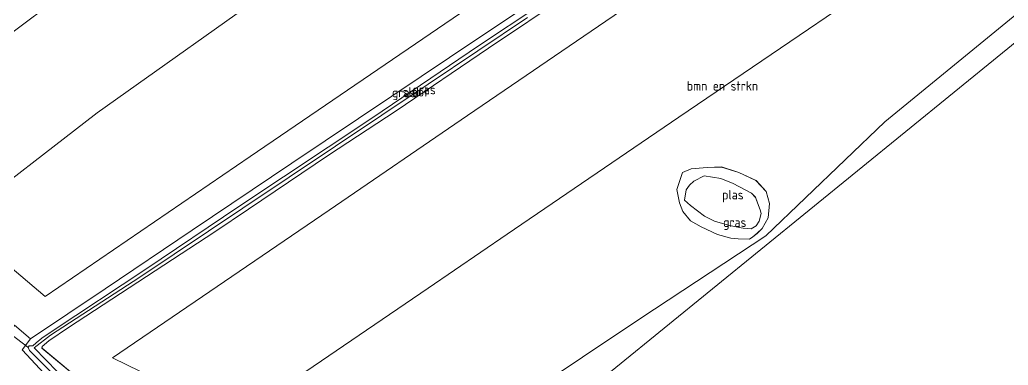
# Model space of a CAD drawing. Extents: x 253736 to 255979, y 477184 to 479215.
# Drawn here: x 255302.2 to 255562.3, y 478201.2 to 478292.1 of the extents above; entities that cross this region are included whole.
import ezdxf
from ezdxf.enums import TextEntityAlignment as Align

# ---------------------------------------------------------------- set-up
doc = ezdxf.new("R2010")
doc.units = 0
for name, color, linetype, lineweight in [('af-bs-doorgang', 8, 'Continuous', 18), ('bp-b5-bomenstruiken', 8, 'Continuous', 18), ('bp-b5-grasland', 8, 'Continuous', 18), ('gw-bs-insteekwatergang', 8, 'Continuous', 18), ('kd-bs-opnamedtmgrens', 8, 'Continuous', 18), ('og-b5-grond_ingericht', 8, 'Continuous', 18), ('og-b5-water', 8, 'Continuous', 18), ('og-bs-hoogtelijn', 8, 'Continuous', 18), ('vh-b5-verh_soort', 8, 'Continuous', 18), ('wh-bs-duiker', 8, 'duiker', 18), ('wh-bs-waterlijn', 8, 'Continuous', 18)]:
    doc.layers.add(name, color=color, linetype=linetype, lineweight=lineweight)
doc.styles.add('rtw_iso', font='isocp.shx')
doc.linetypes.add('duiker', pattern='A,0,-2,[15,RTW.shx,S=1,R=0,X=0,Y=0],-2', length=4)

# ---------------------------------------------------------------- blocks, each defined once
blk = doc.blocks.new('RW1 Buren totaal_ACAD_1_FMEBLOCK131')
at = {"layer": 'bp-b5-grasland'}
for points in [[(-54.34, 1.47, 27.85), (-45.17, -6.9, 27.44), (-34.18, -16.93, 26.92), (-23.43, -26.62, 26.48), (-14.72, -33.53, 26.12), (-10.53, -36.55, 26.02), (-9.53, -37.11, 25.94), (-8.27, -37.59, 25.93), (-7.05, -37.63, 25.82), (-5.97, -37.26, 25.77), (-4.53, -36.11, 25.68), (-3.61, -34.74, 25.54), (-3.06, -32.53, 25.49), (-3.1, -30.73, 25.42), (-3.22, -30.3, 25.4), (-3.83, -28.44, 25.28), (-4.85, -26.75, 25.2), (-5.32, -26.07, 25.15), (-5.35, -27.06, 25.12), (-5.1, -29.62, 25.07), (-5.38, -32.02, 25.05), (-5.78, -33.24, 25.04), (-6.35, -33.98, 25.02), (-7.03, -34.44, 24.98), (-7.84, -34.56, 24.98), (-9.11, -33.86, 24.95), (-10.97, -32.33, 24.79), (-20.44, -24.01, 24.65), (-31.78, -12.79, 24.65), (-38.53, -5.55, 24.76), (-50.89, 8.2, 24.62), (-56.92, 15.29, 24.64), (-27.15, 37.51, 24.51), (-24.65, 39.6, 24.48), (-23.21, 40.9, 24.47), (-22.32, 42, 24.46), (-18.72, 47.76, 24.52), (-14.56, 44.16, 24.42), (-16.75, 41.29, 24.44), (-9.82, 33.8, 24.31), (-0.06, 24.36, 24.38), (6.96, 17.95, 24.24), (9.96, 15.15, 24.3), (12.7, 12.99, 24.35), (15.21, 11.16, 24.36), (17.32, 9.94, 24.38), (19.42, 9.18, 24.38), (22.81, 7.8, 24.31), (26.21, 7.11, 24.3), (31.03, 6.69, 24.3), (32.04, 6.52, 24.31), (34.17, 5.78, 24.31), (39.03, 3.93, 24.37), (43.16, 2.66, 24.35), (45.77, 1.93, 24.37), (47.05, 1.72, 24.37), (49.29, 1.36, 24.39), (52.92, 1.51, 24.38), (62.61, 2.65, 24.5), (75.37, 5.05, 24.5), (84.61, 6.3, 24.59), (96.51, 8.04, 24.41), (105.94, 9.37, 24.4), (105.19, 8.76, 24.5), (99.15, 7.75, 24.5), (68.39, 3.09, 24.59), (55.91, 1.45, 24.54), (51.2, 0.98, 24.5), (47.19, 1.12, 24.47), (44.23, 1.64, 24.44), (32.1, 5.58, 24.39), (21, 8.14, 24.4), (18.42, 8.98, 24.39), (15.67, 10.33, 24.4), (12.3, 12.75, 24.39), (6.65, 17.73, 24.33), (-7.26, 30.97, 24.41), (-15.89, 25.19, 24.54), (-32.86, 12.67, 24.45), (-23.81, 5.24, 24.56), (-8.02, -7.79, 24.44), (1.73, -16.11, 24.47), (7.96, -21.37, 24.65), (14.14, -28.17, 24.56), (13.69, -28.6, 24.61), (10.87, -30.13, 24.86), (8.08, -32, 25.19), (6.65, -33.06, 25.31), (4.95, -34.31, 25.39), (3.04, -36.72, 25.57), (1.31, -39.25, 25.65), (0.37, -40.77, 25.8), (-0.47, -42.2, 25.89), (-0.77, -43.43, 25.89), (-0.19, -44.48, 25.9), (1.52, -46.27, 25.91), (5.12, -48.95, 25.91), (8.48, -51.49, 25.85), (10.05, -51.94, 25.75), (11.3, -51.99, 25.68), (13.19, -51.29, 25.66), (25.91, -44.23, 25.62), (26.33, -43.97, 25.08), (30.1, -41.97, 25.49), (30.87, -42.15, 25.89), (33.35, -46.19, 25.94), (16.8, -58, 25.94), (15.41, -58.99, 26.02), (11.08, -55.65, 25.92), (-3.61, -44.41, 25.9), (-2.14, -42.01, 25.84), (0.09, -39.17, 25.71), (1.5, -36.77, 25.6), (2.25, -34.55, 25.55), (2.71, -33.6, 25.52), (3.47, -33.06, 25.46), (5.83, -31.98, 25.23), (9.33, -30.05, 24.94), (6.53, -24.84, 24.94), (6.33, -24.91, 24.97), (5.15, -25.08, 25.01), (3.6, -25.38, 25.09), (2.58, -25.54, 25.16), (1.85, -25.43, 25.18), (0.51, -24.69, 25.22), (-0.44, -23.82, 25.22), (-2.29, -21.53, 25.15), (-4.67, -19.36, 25.02), (-8.04, -16.7, 24.92), (-10.04, -19.07, 24.99), (-5.95, -22.67, 25.12), (-4.19, -24.06, 25.19), (-3.33, -24.8, 25.24), (-2.33, -26.41, 25.25), (-1.82, -27.69, 25.29), (-1.38, -28.86, 25.32), (-1.13, -30.22, 25.4), (-1.02, -31.73, 25.48), (-1.21, -33.54, 25.51), (-2.08, -35.58, 25.57), (-3.23, -37.71, 25.67), (-4.38, -39.35, 25.8), (-5.99, -41.17, 25.91), (-6.93, -41.77, 25.92), (-20.9, -30.93, 26.39), (-33.92, -19.75, 26.95), (-47.45, -7.48, 27.59), (-57.83, 2.56, 28.08), (-67.16, 12.27, 28.55), (-77.39, 23.29, 29), (-97.58, 46.09, 29.96), (-105.94, 58.99, 30.13), (-90.77, 41.01, 29.67), (-72.8, 20.93, 28.84), (-63.47, 10.83, 28.26)], [(2.99, -17.39, 24.47), (-13.17, -3.9, 24.52), (-30.68, 10.24, 24.44), (-31.91, 11.25, 24.43), (-32.44, 11.69, 24.43), (-33.07, 12.53, 24.43), (-33.01, 13.08, 24.43), (-32.52, 13.86, 24.41), (-31.08, 14.88, 24.42), (-15.93, 25.61, 24.47), (-15.26, 26.26, 24.42), (-14.93, 26.97, 24.37), (-14.97, 27.81, 24.34), (-15.66, 28.48, 24.36), (-16.78, 28.29, 24.38), (-32.32, 17.1, 24.19), (-33.55, 16.25, 24.25), (-34.61, 15.11, 24.26), (-35.61, 13.29, 24.3), (-35.56, 11.56, 24.36), (-34.63, 9.93, 24.36), (-33.22, 8.42, 24.38), (-28.15, 4.76, 24.37), (-10.74, -8.98, 24.42), (2.2, -19.21, 24.41), (3.35, -20.08, 24.58), (3.99, -20.32, 24.66), (4.68, -20.2, 24.73), (4.88, -19.59, 24.6), (4.53, -18.87, 24.56), (4.02, -18.43, 24.46)]]:
    blk.add_polyline3d(points, close=True, dxfattribs=at)
blk = doc.blocks.new('RW1 Buren totaal_ACAD_1_FMEBLOCK144')
at = {"layer": 'bp-b5-grasland'}
for points in [[(6.94, -9.49, 26.38), (3.92, -9.44, 26.51), (1.99, -9.22, 26.47), (-1.45, -8.24, 26.54), (-5.8, -6.27, 26.74), (-8.56, -4.7, 26.52), (-10.61, -2.25, 26.24), (-11.47, 0.09, 26.02), (-12.22, 3.54, 26.03), (-10.73, 8.02, 26.02), (-8.42, 9.03, 26.07), (-4.2, 9.36, 26.09), (-0.43, 9.49, 26.04), (4.08, 8.01, 25.91), (8.64, 5.98, 25.88), (11.34, 3.09, 25.81), (12.22, -0.09, 25.77), (11.81, -3.86, 25.76), (10.23, -6.66, 25.74), (8.92, -7.96, 25.88), (7.83, -8.87, 26.23)], [(9.74, -1.75, 24.86), (9.01, 0.1, 24.86), (8.47, 1.51, 24.86), (7.45, 2.65, 24.86), (2.66, 5.19, 24.86), (-0.58, 6.44, 24.86), (-4.98, 7.17, 24.86), (-7.68, 5.73, 24.86), (-8.85, 4.67, 24.86), (-9.77, 3.47, 24.86), (-10.19, 0.79, 24.86), (-8.59, -0.67, 24.86), (-4.93, -3.41, 24.86), (-2.3, -4.74, 24.86), (1.7, -5.89, 24.86), (4.72, -6.48, 24.86), (5.23, -6.63, 24.86), (7.33, -6.77, 24.86), (8.66, -5.96, 24.86), (9.5, -4.73, 24.86), (10.01, -2.77, 24.86)]]:
    blk.add_polyline3d(points, close=True, dxfattribs=at)
blk = doc.blocks.new('dtbattr-r')
at = {"style": 'rtw_iso'}
blk.add_attdef('TAG', text='', height=2.5, dxfattribs=at).set_placement((0, 0), align=Align.MIDDLE_CENTER)
blk = doc.blocks.new('RW1 Buren totaal_ACAD_1_FMEBLOCK179')
at = {"layer": 'bp-b5-bomenstruiken'}
for points in [[(145.42, 41.82, 26.19), (-19.91, -92.79, 24.59)], [(-133.15, -77.19, 24.43), (-145.42, -67.04, 24.43), (-145.37, -66.54, 24.42), (-143.6, -65.09, 24.42), (-138.47, -61.58, 24.49), (-115.68, -46.63, 24.62), (-99.94, -36.4, 24.86), (-91.1, -30.42, 25.4), (-70.01, -16.22, 25.46), (-52.26, -4.53, 25.5), (-27.92, 11.95, 25.45), (-6.94, 26.06, 25.33)]]:
    blk.add_polyline3d(points, dxfattribs=at)
blk.add_polyline3d([(40.74, -38.33, 26.38), (41.63, -37.71, 26.23), (42.73, -36.8, 25.88), (44.04, -35.5, 25.74), (45.62, -32.7, 25.76), (46.03, -28.93, 25.77), (45.14, -25.75, 25.81), (42.44, -22.86, 25.88), (37.89, -20.83, 25.91), (33.38, -19.35, 26.04), (29.6, -19.48, 26.09), (25.38, -19.81, 26.07), (23.08, -20.82, 26.02), (21.58, -25.3, 26.03), (22.34, -28.75, 26.02), (23.19, -31.09, 26.24), (25.25, -33.54, 26.52), (28, -35.11, 26.74), (32.35, -37.08, 26.54), (35.79, -38.06, 26.47), (37.72, -38.28, 26.51)], close=True, dxfattribs=at)
blk = doc.blocks.new('RW1 Buren totaal_ACAD_1_FMEBLOCK894')
at = {"layer": 'vh-b5-verh_soort'}
for points in [[(56.49, -47.75, 26.02), (54.76, -48.99, 26.05), (54.54, -49.15, 26.03), (53.57, -48.34, 26), (44.75, -41.55, 25.91), (36.04, -35.14, 25.98), (35.87, -36.7, 26.04), (35.87, -38.11, 26.06), (41.72, -42.67, 26), (52.38, -50.69, 26.09), (52.1, -50.89, 26.1), (49.8, -52.53, 26.16), (47.47, -54.19, 26.08), (46.78, -54.68, 26.05), (43.94, -52.12, 25.99), (33.2, -43.57, 26.03), (23.39, -36.07, 26.25), (22.24, -35.08, 26.33), (21.07, -34.67, 26.33), (19.8, -34.45, 26.33), (18.57, -34.57, 26.28), (17.68, -35.24, 26.26), (21.88, -38.75, 26.15), (26.63, -42.56, 25.98), (37.07, -50.42, 25.91), (43.62, -55.24, 26.07), (44.79, -56.11, 26.09), (44.62, -56.23, 26.11), (43.07, -57.33, 26.05), (42.41, -56.83, 26.01), (38.1, -53.59, 25.93), (29.96, -47.75, 25.9), (24.11, -43.18, 25.95), (18.37, -38.75, 26.06), (15.4, -36.16, 26.29), (14.28, -36.39, 26.25), (12.69, -37.17, 26.2), (7.01, -40.56, 25.98), (5.21, -37.78, 26.1), (8.29, -36.02, 26.2), (9.76, -34.8, 26.3), (10.67, -33.72, 26.37), (11.02, -33.16, 26.4), (11.17, -32.75, 26.4), (11.03, -32.45, 26.4), (10.46, -31.96, 26.4), (0.52, -23.31, 26.83), (-8.63, -15.33, 27.22), (-10.46, -13.63, 27.45), (-20.43, 1.73, 28.12), (-22.05, 4.23, 28.31), (-29.55, 15.8, 28.85), (-37.5, 28.05, 29.25), (-39, 30.36, 29.25), (-19.74, 10.17, 28.26), (-10.86, 1.59, 27.87), (0.54, -8.99, 27.37), (10.02, -17.33, 26.92), (21.07, -26.41, 26.51), (29.8, -33.33, 26.25), (30.53, -33.11, 26.21), (31.47, -32.51, 26.17), (32.35, -32.01, 26.11), (26.65, -27.63, 26.18), (16.93, -19.68, 26.55), (3.72, -8.27, 27.14), (-7.05, 1.5, 27.64), (-16.39, 10.59, 28.06), (-26.7, 21.06, 28.52), (-37.32, 32.61, 29.02), (-49.04, 45.84, 29.61), (-56.49, 57.33, 29.96), (-36.31, 34.52, 29), (-26.08, 23.5, 28.55), (-16.75, 13.8, 28.08), (-6.36, 3.76, 27.59), (7.16, -8.52, 26.95), (20.18, -19.7, 26.39), (34.16, -30.53, 25.92), (35.09, -29.93, 25.91), (36.7, -28.11, 25.8), (37.85, -26.47, 25.67), (39.01, -24.35, 25.57), (39.87, -22.3, 25.51), (40.06, -20.49, 25.48), (39.95, -18.98, 25.4), (39.71, -17.62, 25.32), (39.26, -16.45, 25.29), (38.75, -15.18, 25.25), (37.75, -13.57, 25.24), (36.89, -12.82, 25.19), (35.13, -11.43, 25.12), (31.04, -7.83, 24.99), (33.04, -5.46, 24.92), (36.41, -8.12, 25.02), (38.79, -10.29, 25.15), (40.64, -12.59, 25.22), (41.59, -13.45, 25.22), (42.93, -14.2, 25.18), (43.66, -14.3, 25.16), (44.68, -14.15, 25.09), (46.23, -13.84, 25.01), (47.41, -13.68, 24.97), (47.61, -13.6, 24.94), (50.41, -18.82, 24.94), (46.91, -20.74, 25.23), (44.55, -21.82, 25.46), (43.79, -22.36, 25.52), (43.33, -23.31, 25.55), (42.58, -25.53, 25.6), (41.18, -27.94, 25.71), (38.94, -30.78, 25.84), (37.47, -33.17, 25.9), (52.16, -44.42, 25.92)], [(-15.05, -6.16, 27.67), (-14.41, -7.33, 27.61), (-4.24, -16.56, 27.1), (6.81, -26.2, 26.65), (12.19, -30.79, 26.53), (12.4, -30.05, 26.54), (12.33, -29.17, 26.57), (12.2, -28.18, 26.58), (11.7, -27.24, 26.62), (11.28, -26.51, 26.66), (10.57, -25.76, 26.69), (2.4, -18.76, 27.08), (-8.33, -9.51, 27.55), (-12.62, -5.49, 27.76), (-13.13, -5.17, 27.75), (-13.65, -5.17, 27.74), (-14.17, -5.33, 27.72), (-14.7, -5.73, 27.67)]]:
    blk.add_polyline3d(points, close=True, dxfattribs=at)
blk = doc.blocks.new('Deel_d28hz')
at = {"layer": 'af-bs-doorgang'}
blk.add_polyline3d([(255305.02, 478208.155, 24.417), (255300.861, 478211.753, 24.516)], dxfattribs=at)
at = {"layer": 'bp-b5-grasland'}
for points in [[(255454.657, 478306.406, 24.243), (255422.938, 478285.278, 24.216), (255395.108, 478266.386, 24.09), (255359.868, 478243.017, 24.09), (255335.43, 478226.52, 23.886), (255310.754, 478210.225, 23.496), (255308.048, 478208.379, 23.367), (255306.583, 478207.14, 23.214), (255305.697, 478206.358, 23.193), (255305.212, 478206.339, 23.184), (255304.669, 478206.351, 23.178), (255304.402, 478205.872, 23.175), (255304.795, 478205.08, 23.184), (255306.313, 478203.592, 23.223), (255318.285, 478191.7, 23.268)], [(255309.759, 478197.794, 24.309), (255302.829, 478205.282, 24.438), (255305.02, 478208.155, 24.417), (255324.727, 478221.301, 24.714), (255347.604, 478236.795, 24.861), (255373.807, 478254.393, 25.215), (255400.124, 478272.031, 25.419), (255422.974, 478287.332, 25.416), (255451.107, 478306.127, 25.218)], [(255446.561, 478298.787, 25.326), (255425.578, 478284.674, 25.449), (255401.239, 478268.194, 25.5), (255383.485, 478256.51, 25.464), (255362.401, 478242.309, 25.404), (255353.561, 478236.327, 24.861), (255337.822, 478226.097, 24.618), (255315.028, 478211.146, 24.486), (255309.899, 478207.635, 24.42), (255308.128, 478206.184, 24.423), (255308.084, 478205.688, 24.426), (255320.345, 478195.534, 24.435)], [(255312.122, 478199.49, 23.271), (255306.052, 478205.765, 23.196), (255310.342, 478209.112, 23.358), (255333.825, 478224.383, 23.652), (255360.959, 478242.589, 23.973), (255385.298, 478258.842, 23.979), (255409.723, 478275.14, 23.964), (255435.853, 478292.734, 24.09)]]:
    blk.add_polyline3d(points, dxfattribs=at)
at = {"layer": 'gw-bs-insteekwatergang'}
for points in [[(255451.107, 478306.127, 25.218), (255422.974, 478287.332, 25.416), (255400.124, 478272.031, 25.419), (255373.807, 478254.393, 25.215), (255347.604, 478236.795, 24.861), (255324.727, 478221.301, 24.714), (255305.02, 478208.155, 24.417), (255302.829, 478205.282, 24.438), (255309.759, 478197.794, 24.309)], [(255320.345, 478195.534, 24.435), (255308.084, 478205.688, 24.426), (255308.128, 478206.184, 24.423), (255309.899, 478207.635, 24.42), (255315.028, 478211.146, 24.486), (255337.822, 478226.097, 24.618), (255353.561, 478236.327, 24.861), (255362.401, 478242.309, 25.404), (255383.485, 478256.51, 25.464), (255401.239, 478268.194, 25.5), (255425.578, 478284.674, 25.449), (255446.561, 478298.787, 25.326)], [(255494.239, 478234.393, 26.379), (255495.133, 478235.02, 26.232), (255496.225, 478235.927, 25.881), (255497.537, 478237.229, 25.737), (255499.115, 478240.023, 25.761), (255499.526, 478243.798, 25.77), (255498.638, 478246.973, 25.809), (255495.943, 478249.866, 25.875), (255491.386, 478251.9, 25.911), (255486.876, 478253.379, 26.04), (255483.103, 478253.241, 26.091), (255478.88, 478252.917, 26.07), (255476.575, 478251.909, 26.019), (255475.078, 478247.422, 26.028), (255475.835, 478243.973, 26.019), (255476.692, 478241.638, 26.241), (255478.746, 478239.19, 26.517), (255481.503, 478237.613, 26.736), (255485.854, 478235.645, 26.544), (255489.294, 478234.669, 26.472), (255491.219, 478234.45, 26.508), (255494.239, 478234.393, 26.379)]]:
    blk.add_polyline3d(points, dxfattribs=at)
at = {"layer": 'kd-bs-opnamedtmgrens'}
blk.add_polyline3d([(255598.915, 478314.542, 26.187), (255433.589, 478179.939, 24.588), (255429.881, 478176.914, 23.409), (255427.405, 478174.896, 23.286), (255425.522, 478173.359, 24.402), (255424.773, 478172.748, 24.495), (255354.552, 478119.011, 24.996), (255353.233, 478118.014, 25.875), (255352.93, 478117.798, 25.941), (255336.379, 478105.992, 25.938), (255334.992, 478105.002, 26.02), (255333.252, 478103.76, 26.047), (255333.038, 478103.608, 26.034), (255330.879, 478102.068, 26.086), (255330.597, 478101.866, 26.101), (255328.302, 478100.229, 26.159), (255325.969, 478098.565, 26.083), (255325.282, 478098.075, 26.047), (255323.284, 478096.65, 26.09), (255323.112, 478096.527, 26.112), (255321.568, 478095.426, 26.05), (255320.038, 478094.335, 25.866), (255304.354, 478083.146, 35.387)], dxfattribs=at)
at = {"layer": 'og-b5-grond_ingericht'}
blk.add_polyline3d([(255451.107, 478306.127, 25.218), (255422.974, 478287.332, 25.416), (255400.124, 478272.031, 25.419), (255373.807, 478254.393, 25.215), (255347.604, 478236.795, 24.861), (255324.727, 478221.301, 24.714), (255305.02, 478208.155, 24.417), (255300.861, 478211.753, 24.516)], dxfattribs=at)
at = {"layer": 'og-b5-water'}
for points in [[(255435.853, 478292.734, 24.09), (255409.723, 478275.14, 23.964), (255385.298, 478258.842, 23.979), (255360.959, 478242.589, 23.973), (255333.825, 478224.383, 23.652), (255310.342, 478209.112, 23.358), (255306.052, 478205.765, 23.196), (255312.122, 478199.49, 23.271)], [(255318.285, 478191.7, 23.268), (255306.313, 478203.592, 23.223), (255304.795, 478205.08, 23.184), (255304.402, 478205.872, 23.175), (255304.669, 478206.351, 23.178), (255305.212, 478206.339, 23.184), (255305.697, 478206.358, 23.193), (255306.583, 478207.14, 23.214), (255308.048, 478208.379, 23.367), (255310.754, 478210.225, 23.496), (255335.43, 478226.52, 23.886), (255359.868, 478243.017, 24.09), (255395.108, 478266.386, 24.09), (255422.938, 478285.278, 24.216), (255454.657, 478306.406, 24.243)]]:
    blk.add_polyline3d(points, dxfattribs=at)
blk.add_polyline3d([(255497.041, 478242.131, 24.864), (255497.307, 478241.121, 24.864), (255496.803, 478239.154, 24.864), (255495.957, 478237.925, 24.864), (255494.632, 478237.114, 24.864), (255492.535, 478237.256, 24.864), (255492.021, 478237.402, 24.864), (255489.001, 478237.995, 24.864), (255485.003, 478239.143, 24.864), (255482.371, 478240.478, 24.864), (255478.707, 478243.219, 24.864), (255477.11, 478244.675, 24.864), (255477.53, 478247.36, 24.864), (255478.449, 478248.557, 24.864), (255479.621, 478249.617, 24.864), (255482.321, 478251.053, 24.864), (255486.719, 478250.325, 24.864), (255489.964, 478249.074, 24.864), (255494.75, 478246.535, 24.864), (255495.769, 478245.4, 24.864), (255496.309, 478243.985, 24.864)], close=True, dxfattribs=at)
at = {"layer": 'og-bs-hoogtelijn'}
for points in [[(255259.501, 478258.357, 24.105), (255305.413, 478292.59, 24.42), (255367.095, 478338.123, 24.813), (255424.566, 478384.027, 25.23), (255477.522, 478426.046, 25.185), (255501.972, 478446.287, 25.317), (255524.452, 478413.323, 25.293), (255472.763, 478377.045, 25.185), (255423.088, 478339.658, 25.173), (255371.82, 478302.645, 24.756), (255322.562, 478267.658, 24.468), (255285.551, 478239.041, 24.249), (255308.95, 478219.303, 24.456), (255362.855, 478256.151, 24.861), (255420.109, 478295.195, 25.311), (255482.567, 478337.79, 25.314), (255543.242, 478379.167, 25.314)], [(255557.539, 478360.674, 26.007), (255514.165, 478331.095, 26.052), (255493.345, 478316.897, 26.259), (255456.465, 478291.746, 25.605), (255420.03, 478266.899, 25.443), (255383.596, 478242.053, 25.485), (255326.632, 478203.206, 24.819), (255359.371, 478187.186, 24.69), (255409.684, 478221.498, 24.996), (255430.504, 478235.696, 25.521), (255475.613, 478266.459, 26.178), (255524.192, 478299.588, 26.091), (255567.573, 478329.168, 26.244), (255581.891, 478307.998, 26.313), (255529.844, 478265.235, 26.283), (255498.492, 478235.27, 25.8), (255465.665, 478213.613, 25.668), (255419.299, 478182.688, 24.648)]]:
    blk.add_polyline3d(points, dxfattribs=at)
at = {"layer": 'wh-bs-duiker'}
blk.add_polyline3d([(255304.312, 478206.014, 23.712), (255296.483, 478211.973, 23.712)], dxfattribs=at)
at = {"layer": 'wh-bs-waterlijn'}
for points in [[(255454.657, 478306.406, 24.243), (255422.938, 478285.278, 24.216), (255395.108, 478266.386, 24.09), (255359.868, 478243.017, 24.09), (255335.43, 478226.52, 23.886), (255310.754, 478210.225, 23.496), (255308.048, 478208.379, 23.367), (255306.583, 478207.14, 23.214), (255305.697, 478206.358, 23.193), (255305.212, 478206.339, 23.184), (255304.669, 478206.351, 23.178), (255304.402, 478205.872, 23.175), (255304.795, 478205.08, 23.184), (255306.313, 478203.592, 23.223), (255318.285, 478191.7, 23.268)], [(255312.122, 478199.49, 23.271), (255306.052, 478205.765, 23.196), (255310.342, 478209.112, 23.358), (255333.825, 478224.383, 23.652), (255360.959, 478242.589, 23.973), (255385.298, 478258.842, 23.979), (255409.723, 478275.14, 23.964), (255435.853, 478292.734, 24.09)], [(255497.041, 478242.131, 24.864), (255496.309, 478243.985, 24.864), (255495.769, 478245.4, 24.864), (255494.75, 478246.535, 24.864), (255489.964, 478249.074, 24.864), (255486.719, 478250.325, 24.864), (255482.321, 478251.053, 24.864), (255479.621, 478249.617, 24.864), (255478.449, 478248.557, 24.864), (255477.53, 478247.36, 24.864), (255477.11, 478244.675, 24.864), (255478.707, 478243.219, 24.864), (255482.371, 478240.478, 24.864), (255485.003, 478239.143, 24.864), (255489.001, 478237.995, 24.864), (255492.021, 478237.402, 24.864), (255492.535, 478237.256, 24.864), (255494.632, 478237.114, 24.864), (255495.957, 478237.925, 24.864), (255496.803, 478239.154, 24.864), (255497.307, 478241.121, 24.864), (255497.041, 478242.131, 24.864)]]:
    blk.add_polyline3d(points, dxfattribs=at)
at = {"layer": 'bp-b5-bomenstruiken'}
blk.add_blockref('RW1 Buren totaal_ACAD_1_FMEBLOCK179', (255453.4995, 478272.7255), dxfattribs=at)
ref = blk.add_blockref('dtbattr-r', (255477.742188, 478272.71875, 25.391236), dxfattribs=at)
ref.add_attrib('TAG', 'bmn en strkn', dxfattribs={"layer": '0', "height": 2.5, "style": 'rtw_iso'}).set_placement((255477.742188, 478272.71875, 25.391236), align=Align.BOTTOM_LEFT)
at = {"layer": 'bp-b5-grasland'}
ref = blk.add_blockref('dtbattr-r', (255400.179688, 478270.96875, 24.021987), dxfattribs=at)
ref.add_attrib('TAG', 'gras', dxfattribs={"layer": '0', "height": 2.5, "style": 'rtw_iso'}).set_placement((255400.179688, 478270.96875, 24.021987), align=Align.BOTTOM_LEFT)
ref = blk.add_blockref('dtbattr-r', (255405.578125, 478271.75, 24.191762), dxfattribs=at)
ref.add_attrib('TAG', 'gras', dxfattribs={"layer": '0', "height": 2.5, "style": 'rtw_iso'}).set_placement((255405.578125, 478271.75, 24.191762), align=Align.BOTTOM_LEFT)
for name, p in [('RW1 Buren totaal_ACAD_1_FMEBLOCK144', (255487.302, 478243.886)), ('RW1 Buren totaal_ACAD_1_FMEBLOCK131', (255319.5785, 478163.9915))]:
    blk.add_blockref(name, p, dxfattribs=at)
ref = blk.add_blockref('dtbattr-r', (255487.296875, 478236.84375, 25.500614), dxfattribs=at)
ref.add_attrib('TAG', 'gras', dxfattribs={"layer": '0', "height": 2.5, "style": 'rtw_iso'}).set_placement((255487.296875, 478236.84375, 25.500614), align=Align.BOTTOM_LEFT)
at = {"layer": 'og-b5-water'}
ref = blk.add_blockref('dtbattr-r', (255402.960938, 478271.15625, 23.511338), dxfattribs=at)
ref.add_attrib('TAG', 'sloot', dxfattribs={"layer": '0', "height": 2.5, "style": 'rtw_iso'}).set_placement((255402.960938, 478271.15625, 23.511338), align=Align.BOTTOM_LEFT)
ref = blk.add_blockref('dtbattr-r', (255487.015625, 478244.09375, 24.864), dxfattribs=at)
ref.add_attrib('TAG', 'plas', dxfattribs={"layer": '0', "height": 2.5, "style": 'rtw_iso'}).set_placement((255487.015625, 478244.09375, 24.864), align=Align.BOTTOM_LEFT)
at = {"layer": 'vh-b5-verh_soort'}
blk.add_blockref('RW1 Buren totaal_ACAD_1_FMEBLOCK894', (255278.497, 478152.755), dxfattribs=at)

msp = doc.modelspace()

# ---------------------------------------------------------------- block references
at = {"linetype": 'ByBlock'}
msp.add_blockref('Deel_d28hz', (0, 0), dxfattribs=at)
msp.add_blockref('Deel_d28hz', (0, 0), dxfattribs=at)

doc.saveas('drawing.dxf')
